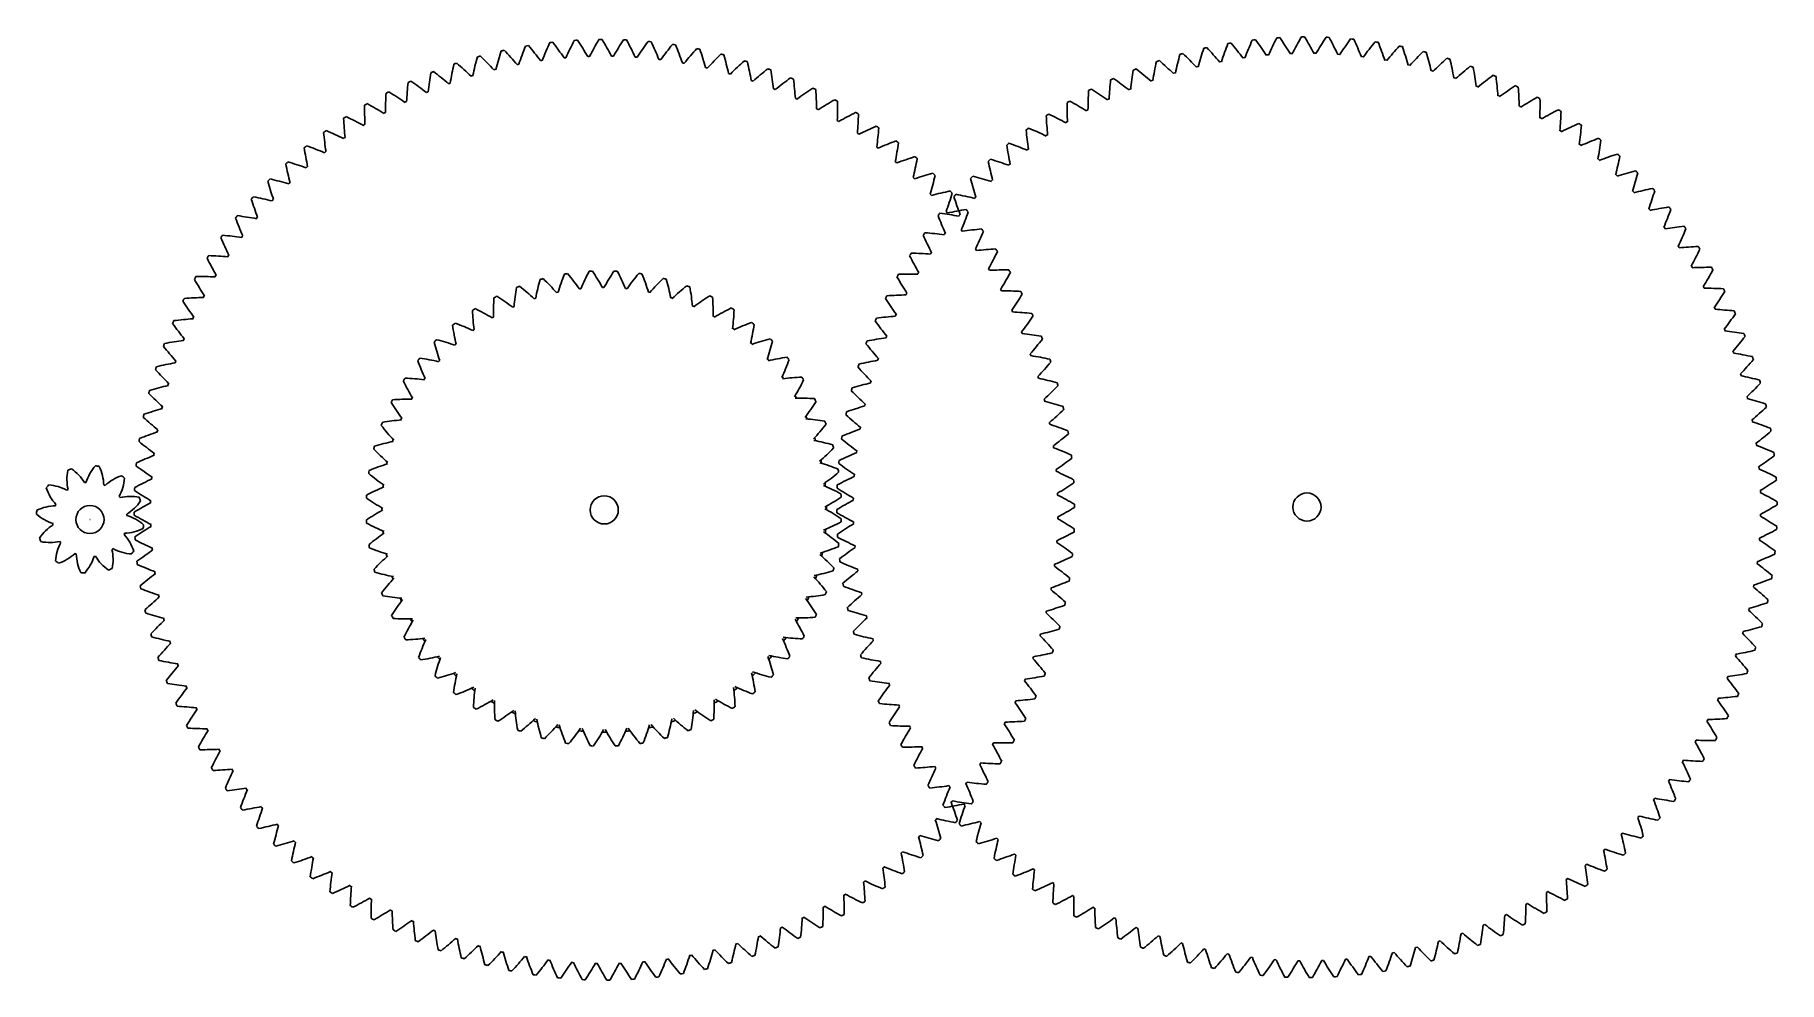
# Model space of a CAD drawing. Header units: millimetres. Extents: x -185 to 381, y -153 to 154.
import ezdxf

# ---------------------------------------------------------------- set-up
doc = ezdxf.new("R2010")
doc.units = ezdxf.units.MM

# ---------------------------------------------------------------- blocks, each defined once
blk = doc.blocks.new('*U3')
for centre, radius, start, end in [((6.98, -10.85), 15, 108.6817, 132.5317), ((-11.8, 3.69), 15, 331.9645, 355.8145), ((-8.04, -10.85), 17.5, 50.2061, 54.2901)]:
    blk.add_arc(centre, radius, start, end)
blk = doc.blocks.new('*U4')
at = {"color": 0, "linetype": 'ByBlock', "lineweight": -2, "transparency": 16777216}
for p, rotation in [((1.55, 13.41), 29.99999999999999), ((-5.35, 12.38), 59.99999999999999), ((-13.37, 1.56), 120), ((-10.81, 8.05), 89.99999999999999), ((12.38, 5.39), 329.9999999999999), ((13.4, -1.51), 299.9999999999999), ((-12.34, -5.34), 150), ((10.84, -8), 269.9999999999999), ((-8, -10.8), 180), ((-1.51, -13.36), 210), ((5.38, -12.33), 239.9999999999999)]:
    blk.add_blockref('*U3', p, dxfattribs=dict(at, rotation=rotation))
blk.add_blockref('*U3', (8.04, 10.85), dxfattribs=at)
blk = doc.blocks.new('*U5')
for centre, radius, start, end in [((-20.23, -145.73), 150, 81.1244, 83.5129), ((-114.67, 94.19), 150, 319.4591, 321.8475), ((-138.8, -53.86), 152.5, 21.2947, 21.6773)]:
    blk.add_arc(centre, radius, start, end)
blk = doc.blocks.new('*U6')
at = {"color": 0, "linetype": 'ByBlock', "lineweight": -2, "transparency": 16777216}
for p, rotation in [((-8.26, 148.63), 71.99999999999754), ((-0.47, 148.86), 68.99999999999793), ((7.32, 148.69), 65.9999999999981), ((-38.97, 143.66), 83.99999999999686), ((-31.4, 145.5), 80.9999999999968), ((-23.75, 146.95), 77.99999999999687), ((-16.03, 147.99), 74.99999999999717), ((15.09, 148.1), 62.99999999999817), ((22.82, 147.11), 59.99999999999833), ((30.48, 145.72), 56.9999999999984), ((38.06, 143.93), 53.99999999999837), ((-53.77, 138.79), 89.9999999999964), ((-46.44, 141.42), 86.99999999999669), ((45.54, 141.74), 50.99999999999832), ((52.9, 139.16), 47.99999999999829), ((-67.98, 132.41), 95.99999999999605), ((-60.96, 135.78), 92.99999999999613), ((60.11, 136.21), 44.99999999999835), ((67.15, 132.88), 41.99999999999843), ((-74.82, 128.66), 98.99999999999598), ((74.01, 129.18), 38.99999999999837), ((-81.45, 124.57), 101.9999999999957), ((80.67, 125.14), 35.99999999999866), ((87.11, 120.75), 32.99999999999904), ((-94.02, 115.37), 107.9999999999957), ((-87.85, 120.13), 104.9999999999956), ((93.3, 116.02), 29.99999999999932), ((-99.92, 110.29), 110.9999999999957), ((99.25, 110.98), 26.9999999999994), ((-105.56, 104.91), 113.9999999999958), ((104.92, 105.64), 23.99999999999934), ((-110.9, 99.23), 116.9999999999957), ((110.3, 100.01), 20.99999999999942), ((-115.94, 93.29), 119.9999999999955), ((115.38, 94.1), 17.99999999999945), ((-120.66, 87.09), 122.9999999999955), ((120.15, 87.94), 14.99999999999977), ((-125.05, 80.66), 125.9999999999955), ((124.58, 81.53), 11.99999999999993), ((-129.1, 74), 128.9999999999954), ((128.68, 74.9), 8.99999999999978), ((-132.79, 67.14), 131.9999999999954), ((132.42, 68.07), 5.999999999999783), ((-136.12, 60.09), 134.9999999999952), ((135.8, 61.04), 2.999999999999679), ((-139.08, 52.89), 137.9999999999949), ((-141.66, 45.53), 140.9999999999947), ((141.43, 46.52), 356.9999999999841), ((-143.84, 38.05), 143.9999999999947), ((143.67, 39.06), 353.9999999999841), ((-145.63, 30.47), 146.9999999999945), ((145.51, 31.49), 350.9999999999841), ((-147.03, 22.8), 149.9999999999943), ((146.96, 23.83), 347.9999999999842), ((-148.02, 15.08), 152.9999999999941), ((148.01, 16.11), 344.9999999999843), ((-148.6, 7.31), 155.9999999999941), ((148.64, 8.34), 341.9999999999844), ((-148.78, -0.48), 158.9999999999939), ((148.87, 0.56), 338.9999999999845), ((-148.55, -8.27), 161.9999999999936), ((148.7, -7.23), 335.9999999999847), ((148.11, -15), 332.9999999999848), ((-147.91, -16.04), 164.9999999999932), ((-146.87, -23.76), 167.9999999999929), ((147.12, -22.73), 329.9999999999848), ((-145.42, -31.42), 170.9999999999927), ((145.73, -30.4), 326.9999999999851), ((143.94, -37.98), 323.999999999985), ((-143.57, -38.99), 173.9999999999927), ((-141.33, -46.45), 176.9999999999927), ((141.75, -45.46), 320.9999999999849), ((-138.71, -53.78), 180), ((139.18, -52.81), 317.999999999985), ((136.22, -60.02), 314.9999999999853), ((-135.7, -60.97), 182.9999999999915), ((-132.32, -67.99), 185.9999999999916), ((132.89, -67.07), 311.9999999999855), ((-128.58, -74.83), 188.9999999999915), ((129.2, -73.93), 308.9999999999858), ((-124.49, -81.46), 191.9999999999915), ((125.15, -80.58), 305.9999999999859), ((-120.05, -87.86), 194.9999999999913), ((120.76, -87.02), 302.9999999999861), ((-115.28, -94.03), 197.9999999999912), ((116.04, -93.22), 299.9999999999861), ((-110.2, -99.93), 200.9999999999912), ((111, -99.16), 296.9999999999862), ((-104.82, -105.57), 203.9999999999911), ((105.65, -104.83), 293.9999999999861), ((-99.15, -110.91), 206.999999999991), ((100.02, -110.22), 290.9999999999861), ((-93.21, -115.95), 209.9999999999909), ((94.11, -115.3), 287.9999999999861), ((-87.01, -120.67), 212.9999999999908), ((87.95, -120.06), 284.9999999999864), ((-80.57, -125.06), 215.9999999999906), ((81.54, -124.5), 281.9999999999866), ((-73.92, -129.11), 218.9999999999905), ((-67.05, -132.81), 221.9999999999904), ((68.08, -132.33), 275.9999999999873), ((74.91, -128.59), 278.9999999999869), ((-60.01, -136.14), 224.9999999999903), ((-52.8, -139.09), 227.99999999999), ((53.87, -138.72), 269.9999999999878), ((61.06, -135.71), 272.9999999999876), ((-45.45, -141.67), 230.9999999999899), ((-37.97, -143.85), 233.9999999999898), ((-30.39, -145.65), 236.9999999999897), ((39.07, -143.58), 263.9999999999882), ((46.53, -141.35), 266.9999999999881), ((-22.72, -147.04), 239.9999999999896), ((-14.99, -148.03), 242.9999999999895), ((-7.22, -148.61), 245.9999999999893), ((0.57, -148.79), 248.9999999999891), ((8.36, -148.56), 251.999999999989), ((16.12, -147.92), 254.9999999999889), ((23.84, -146.88), 257.9999999999889), ((31.5, -145.43), 260.9999999999886)]:
    blk.add_blockref('*U5', p, dxfattribs=dict(at, rotation=rotation))
blk.add_blockref('*U5', (138.8, 53.86), dxfattribs=at)
blk = doc.blocks.new('*U8')
for centre, radius, start, end in [((71.88, -1.97), 75, 176.2893, 181.0684), ((32.79, -65.87), 77.5, 116.7021, 117.4775), ((-41.9, -60.16), 75, 53.1111, 57.8902)]:
    blk.add_arc(centre, radius, start, end)
blk = doc.blocks.new('*U9')
at = {"color": 0, "linetype": 'ByBlock', "lineweight": -2, "transparency": 16777216}
for p, rotation in [((-18.48, 71.23), 347.9999999999993), ((-10.98, 72.76), 341.9999999999992), ((-3.36, 73.5), 335.9999999999992), ((4.29, 73.43), 329.9999999999993), ((11.9, 72.57), 323.9999999999993), ((19.37, 70.92), 317.9999999999993), ((-25.78, 68.93), 353.9999999999993), ((26.63, 68.49), 311.9999999999993), ((33.6, 65.32), 305.9999999999993), ((-39.45, 62.1), 5.999999999999965), ((40.19, 61.44), 299.9999999999993), ((-51.41, 52.58), 17.99999999999995), ((-45.68, 57.65), 11.99999999999999), ((46.35, 56.89), 293.9999999999994), ((-56.58, 46.93), 23.99999999999999), ((51.99, 51.72), 287.9999999999994), ((-61.13, 40.78), 30), ((57.07, 45.99), 281.9999999999994), ((61.51, 39.76), 275.9999999999994), ((-65.01, 34.18), 35.99999999999996), ((65.29, 33.1), 269.9999999999994), ((-68.18, 27.22), 41.99999999999995), ((68.34, 26.08), 263.9999999999995), ((-70.61, 19.96), 47.99999999999994), ((-72.26, 12.48), 53.99999999999994), ((70.65, 18.78), 257.9999999999994), ((72.17, 11.29), 251.9999999999995), ((-73.12, 4.88), 59.99999999999993), ((72.91, 3.67), 245.9999999999995), ((-73.19, -2.78), 65.99999999999991), ((72.85, -3.99), 239.9999999999995), ((-72.45, -10.39), 71.99999999999989), ((71.98, -11.59), 233.9999999999995), ((-70.92, -17.89), 77.99999999999989), ((70.33, -19.06), 227.9999999999995), ((-68.62, -25.19), 83.9999999999999), ((67.91, -26.32), 221.9999999999995), ((-65.56, -32.21), 89.99999999999986), ((64.74, -33.29), 215.9999999999995), ((-61.79, -38.87), 95.99999999999984), ((60.85, -39.89), 209.9999999999995), ((-57.34, -45.1), 101.9999999999998), ((56.3, -46.04), 203.9999999999995), ((-52.27, -50.83), 107.9999999999998), ((51.14, -51.68), 197.9999999999995), ((-46.62, -56), 113.9999999999998), ((-40.47, -60.55), 119.9999999999998), ((45.41, -56.76), 191.9999999999994), ((-33.87, -64.43), 125.9999999999998), ((32.52, -64.98), 180), ((39.18, -61.21), 185.9999999999994), ((-26.91, -67.6), 131.9999999999997), ((-19.65, -70.02), 137.9999999999997), ((-12.18, -71.68), 143.9999999999997), ((10.7, -71.87), 161.9999999999997), ((18.2, -70.34), 167.9999999999997), ((25.5, -68.03), 173.9999999999997), ((-4.57, -72.54), 149.9999999999997), ((3.08, -72.6), 155.9999999999997)]:
    blk.add_blockref('*U8', p, dxfattribs=dict(at, rotation=rotation))
blk.add_blockref('*U8', (-32.79, 65.87), dxfattribs=at)
blk = doc.blocks.new('*U14')
for centre, radius, start, end in [((-20.23, -145.73), 150, 81.1244, 83.5129), ((-114.67, 94.19), 150, 319.4591, 321.8475), ((-138.8, -53.86), 152.5, 21.2947, 21.6773)]:
    blk.add_arc(centre, radius, start, end)
blk = doc.blocks.new('*U16')
at = {"color": 0, "linetype": 'ByBlock', "lineweight": -2, "transparency": 16777216}
for p, rotation in [((-8.26, 148.63), 71.99999999999754), ((-0.47, 148.86), 68.99999999999793), ((7.32, 148.69), 65.9999999999981), ((-38.97, 143.66), 83.99999999999686), ((-31.4, 145.5), 80.9999999999968), ((-23.75, 146.95), 77.99999999999687), ((-16.03, 147.99), 74.99999999999717), ((15.09, 148.1), 62.99999999999817), ((22.82, 147.11), 59.99999999999833), ((30.48, 145.72), 56.9999999999984), ((38.06, 143.93), 53.99999999999837), ((-53.77, 138.79), 89.9999999999964), ((-46.44, 141.42), 86.99999999999669), ((45.54, 141.74), 50.99999999999832), ((52.9, 139.16), 47.99999999999829), ((-67.98, 132.41), 95.99999999999605), ((-60.96, 135.78), 92.99999999999613), ((60.11, 136.21), 44.99999999999835), ((67.15, 132.88), 41.99999999999843), ((-74.82, 128.66), 98.99999999999598), ((74.01, 129.18), 38.99999999999837), ((-81.45, 124.57), 101.9999999999957), ((80.67, 125.14), 35.99999999999866), ((87.11, 120.75), 32.99999999999904), ((-94.02, 115.37), 107.9999999999957), ((-87.85, 120.13), 104.9999999999956), ((93.3, 116.02), 29.99999999999932), ((-99.92, 110.29), 110.9999999999957), ((99.25, 110.98), 26.9999999999994), ((-105.56, 104.91), 113.9999999999958), ((104.92, 105.64), 23.99999999999934), ((-110.9, 99.23), 116.9999999999957), ((110.3, 100.01), 20.99999999999942), ((-115.94, 93.29), 119.9999999999955), ((115.38, 94.1), 17.99999999999945), ((-120.66, 87.09), 122.9999999999955), ((120.15, 87.94), 14.99999999999977), ((-125.05, 80.66), 125.9999999999955), ((124.58, 81.53), 11.99999999999993), ((-129.1, 74), 128.9999999999954), ((128.68, 74.9), 8.99999999999978), ((-132.79, 67.14), 131.9999999999954), ((132.42, 68.07), 5.999999999999783), ((-136.12, 60.09), 134.9999999999952), ((135.8, 61.04), 2.999999999999679), ((-139.08, 52.89), 137.9999999999949), ((-141.66, 45.53), 140.9999999999947), ((141.43, 46.52), 356.9999999999841), ((-143.84, 38.05), 143.9999999999947), ((143.67, 39.06), 353.9999999999841), ((-145.63, 30.47), 146.9999999999945), ((145.51, 31.49), 350.9999999999841), ((-147.03, 22.8), 149.9999999999943), ((146.96, 23.83), 347.9999999999842), ((-148.02, 15.08), 152.9999999999941), ((148.01, 16.11), 344.9999999999843), ((-148.6, 7.31), 155.9999999999941), ((148.64, 8.34), 341.9999999999844), ((-148.78, -0.48), 158.9999999999939), ((148.87, 0.56), 338.9999999999845), ((-148.55, -8.27), 161.9999999999936), ((148.7, -7.23), 335.9999999999847), ((148.11, -15), 332.9999999999848), ((-147.91, -16.04), 164.9999999999932), ((-146.87, -23.76), 167.9999999999929), ((147.12, -22.73), 329.9999999999848), ((-145.42, -31.42), 170.9999999999927), ((145.73, -30.4), 326.9999999999851), ((143.94, -37.98), 323.999999999985), ((-143.57, -38.99), 173.9999999999927), ((-141.33, -46.45), 176.9999999999927), ((141.75, -45.46), 320.9999999999849), ((-138.71, -53.78), 180), ((139.18, -52.81), 317.999999999985), ((136.22, -60.02), 314.9999999999853), ((-135.7, -60.97), 182.9999999999915), ((-132.32, -67.99), 185.9999999999916), ((132.89, -67.07), 311.9999999999855), ((-128.58, -74.83), 188.9999999999915), ((129.2, -73.93), 308.9999999999858), ((-124.49, -81.46), 191.9999999999915), ((125.15, -80.58), 305.9999999999859), ((-120.05, -87.86), 194.9999999999913), ((120.76, -87.02), 302.9999999999861), ((-115.28, -94.03), 197.9999999999912), ((116.04, -93.22), 299.9999999999861), ((-110.2, -99.93), 200.9999999999912), ((111, -99.16), 296.9999999999862), ((-104.82, -105.57), 203.9999999999911), ((105.65, -104.83), 293.9999999999861), ((-99.15, -110.91), 206.999999999991), ((100.02, -110.22), 290.9999999999861), ((-93.21, -115.95), 209.9999999999909), ((94.11, -115.3), 287.9999999999861), ((-87.01, -120.67), 212.9999999999908), ((87.95, -120.06), 284.9999999999864), ((-80.57, -125.06), 215.9999999999906), ((81.54, -124.5), 281.9999999999866), ((-73.92, -129.11), 218.9999999999905), ((-67.05, -132.81), 221.9999999999904), ((68.08, -132.33), 275.9999999999873), ((74.91, -128.59), 278.9999999999869), ((-60.01, -136.14), 224.9999999999903), ((-52.8, -139.09), 227.99999999999), ((53.87, -138.72), 269.9999999999878), ((61.06, -135.71), 272.9999999999876), ((-45.45, -141.67), 230.9999999999899), ((-37.97, -143.85), 233.9999999999898), ((-30.39, -145.65), 236.9999999999897), ((39.07, -143.58), 263.9999999999882), ((46.53, -141.35), 266.9999999999881), ((-22.72, -147.04), 239.9999999999896), ((-14.99, -148.03), 242.9999999999895), ((-7.22, -148.61), 245.9999999999893), ((0.57, -148.79), 248.9999999999891), ((8.36, -148.56), 251.999999999989), ((16.12, -147.92), 254.9999999999889), ((23.84, -146.88), 257.9999999999889), ((31.5, -145.43), 260.9999999999886)]:
    blk.add_blockref('*U14', p, dxfattribs=dict(at, rotation=rotation))
blk.add_blockref('*U14', (138.8, 53.86), dxfattribs=at)
blk = doc.blocks.new('*U17')
blk.add_line((-0.29, -0.02), (0.29, 0.02))
blk = doc.blocks.new('*U18')
at = {"color": 0, "linetype": 'ByBlock', "lineweight": -2, "transparency": 16777216}
for p, rotation in [((215.07, 147.46), 180), ((222.76, 147.92), 177.0000000000001), ((230.46, 147.99), 173.9999999999999), ((238.15, 147.65), 171), ((184.89, 141.6), 191.9999999999999), ((192.31, 143.66), 189), ((199.83, 145.32), 185.9999999999999), ((207.42, 146.59), 182.9999999999999), ((245.82, 146.9), 168), ((253.43, 145.76), 164.9999999999999), ((260.98, 144.22), 161.9999999999999), ((268.43, 142.29), 158.9999999999999), ((170.42, 136.34), 197.9999999999999), ((177.58, 139.16), 194.9999999999999), ((275.77, 139.97), 155.9999999999999), ((282.98, 137.27), 153), ((163.41, 133.15), 200.9999999999999), ((290.04, 134.2), 150), ((296.93, 130.76), 146.9999999999999), ((149.94, 125.7), 206.9999999999999), ((156.58, 129.6), 203.9999999999999), ((303.63, 126.97), 143.9999999999999), ((143.52, 121.45), 210), ((310.13, 122.82), 140.9999999999999), ((137.32, 116.87), 213), ((316.39, 118.35), 137.9999999999999), ((322.42, 113.55), 134.9999999999999), ((131.38, 111.98), 215.9999999999999), ((328.18, 108.45), 131.9999999999999), ((125.7, 106.78), 218.9999999999999), ((333.67, 103.05), 128.9999999999999), ((120.3, 101.29), 221.9999999999999), ((338.87, 97.37), 125.9999999999999), ((115.2, 95.52), 224.9999999999999), ((343.77, 91.43), 122.9999999999999), ((110.4, 89.5), 227.9999999999998), ((348.34, 85.23), 119.9999999999999), ((105.92, 83.23), 230.9999999999999), ((101.78, 76.74), 233.9999999999999), ((352.59, 78.81), 116.9999999999999), ((97.99, 70.04), 236.9999999999999), ((356.5, 72.17), 113.9999999999999), ((94.55, 63.15), 239.9999999999999), ((360.05, 65.34), 110.9999999999999), ((363.24, 58.33), 107.9999999999999), ((91.48, 56.09), 242.9999999999999), ((366.06, 51.17), 104.9999999999999), ((88.78, 48.88), 246), ((86.46, 41.53), 249), ((368.5, 43.86), 101.9999999999999), ((84.53, 34.08), 251.9999999999999), ((370.55, 36.44), 98.99999999999996), ((372.22, 28.92), 95.99999999999999), ((82.99, 26.53), 254.9999999999999), ((81.85, 18.92), 257.9999999999999), ((373.48, 21.33), 92.99999999999997), ((81.1, 11.25), 260.9999999999999), ((374.35, 13.68), 89.99999999999994), ((374.82, 5.99), 86.99999999999994), ((80.76, 3.56), 263.9999999999999), ((80.83, -4.14), 266.9999999999999), ((374.88, -1.71), 83.99999999999997), ((374.54, -9.4), 80.99999999999996), ((81.29, -11.82), 269.9999999999998), ((373.8, -17.07), 77.99999999999997), ((82.16, -19.48), 272.9999999999999), ((83.43, -27.07), 275.9999999999999), ((372.66, -24.68), 74.99999999999996), ((371.12, -32.23), 71.99999999999994), ((85.09, -34.59), 278.9999999999999), ((369.19, -39.68), 68.99999999999991), ((87.15, -42.01), 281.9999999999999), ((89.59, -49.31), 284.9999999999999), ((366.87, -47.02), 65.99999999999996), ((92.41, -56.48), 287.9999999999998), ((364.17, -54.24), 62.99999999999995), ((361.1, -61.3), 59.99999999999992), ((95.6, -63.49), 290.9999999999999), ((99.15, -70.32), 293.9999999999999), ((357.66, -68.18), 56.99999999999998), ((103.05, -76.96), 296.9999999999998), ((353.86, -74.89), 53.99999999999995), ((107.3, -83.38), 299.9999999999998), ((349.72, -81.38), 50.99999999999993), ((111.88, -89.57), 302.9999999999998), ((345.25, -87.64), 47.99999999999997), ((116.77, -95.52), 305.9999999999998), ((340.45, -93.67), 44.99999999999995), ((121.97, -101.2), 308.9999999999998), ((335.34, -99.43), 41.99999999999993), ((127.46, -106.6), 311.9999999999999), ((329.95, -104.92), 38.99999999999997), ((133.23, -111.7), 314.9999999999999), ((324.27, -110.12), 35.99999999999994), ((139.25, -116.5), 317.9999999999999), ((318.32, -115.02), 32.99999999999994), ((145.52, -120.97), 320.9999999999998), ((305.71, -123.84), 26.99999999999995), ((312.13, -119.6), 29.99999999999995), ((152.01, -125.11), 323.9999999999998), ((158.71, -128.91), 326.9999999999999), ((299.07, -127.75), 23.99999999999993), ((165.6, -132.35), 329.9999999999999), ((172.66, -135.42), 332.9999999999998), ((285.23, -134.49), 17.99999999999995), ((292.24, -131.3), 20.99999999999996), ((179.87, -138.12), 335.9999999999998), ((187.22, -140.44), 338.9999999999998), ((270.76, -139.75), 11.99999999999999), ((278.06, -137.31), 14.99999999999992), ((194.67, -142.37), 341.9999999999998), ((202.21, -143.91), 344.9999999999999), ((209.83, -145.05), 347.9999999999999), ((217.49, -145.79), 350.9999999999999), ((225.19, -146.13), 353.9999999999999), ((232.89, -146.07), 356.9999999999999), ((248.22, -144.73), 2.999999999999923), ((255.82, -143.47), 5.999999999999965), ((263.34, -141.8), 8.999999999999943)]:
    blk.add_blockref('*U17', p, dxfattribs=dict(at, rotation=rotation))
blk.add_blockref('*U17', (240.57, -145.6), dxfattribs=at)

msp = doc.modelspace()

# ---------------------------------------------------------------- linework, layer by layer
for p, q in [((88.34, 117.6), (88.8, 117.25)), ((94.37, 112.82), (94.82, 112.44)), ((100.14, 107.73), (100.57, 107.33)), ((105.64, 102.34), (106.05, 101.92)), ((110.85, 96.67), (111.23, 96.23)), ((115.76, 90.74), (116.12, 90.28)), ((120.35, 84.56), (120.68, 84.08)), ((124.6, 78.15), (124.91, 77.65)), ((-22.69, 68.42), (-22.22, 68.58)), ((-15.46, 70.41), (-14.97, 70.52)), ((-8.06, 71.63), (-7.57, 71.69)), ((128.52, 71.53), (128.8, 71.01)), ((-29.67, 65.69), (-29.22, 65.9)), ((132.09, 64.7), (132.34, 64.18)), ((135.29, 57.7), (135.52, 57.17)), ((140.25, 53.12), (140.26, 53.1)), ((-166.72, -3.12), (-166.7, -3.09))]:
    msp.add_line(p, q)
for centre in [(-166.72, -3.12), (0, 0), (227.82, 0.93)]:
    msp.add_circle(centre, 4.56)
for centre, radius, start, end in [((0, 0), 147.08, 88.8427, 89.0795), ((0, 0), 147.08, 103.8366, 104.0794), ((0, 0), 147.08, 100.8378, 101.0793), ((0, 0), 147.08, 97.8389, 98.0792), ((0, 0), 147.08, 94.8402, 95.0792), ((0, 0), 147.08, 91.8414, 92.0793), ((0, 0), 147.08, 85.844, 86.0798), ((0, 0), 147.08, 82.8454, 83.0801), ((0, 0), 147.08, 79.8467, 80.0805), ((0, 0), 147.08, 76.8481, 77.081), ((0, 0), 147.08, 73.8495, 74.0815), ((0, 0), 147.08, 109.8345, 110.0798), ((0, 0), 147.08, 106.8355, 107.0796), ((0, 0), 147.08, 70.8509, 71.0821), ((0, 0), 147.08, 67.8523, 68.0828), ((0, 0), 147.08, 115.8325, 116.0806), ((0, 0), 147.08, 112.8335, 113.0802), ((0, 0), 147.08, 64.8537, 65.0835), ((0, 0), 147.08, 121.8308, 122.0816), ((0, 0), 147.08, 118.8316, 119.081), ((0, 0), 147.08, 61.8551, 62.0843), ((0, 0), 147.08, 58.8565, 59.0852), ((0, 0), 147.08, 124.83, 125.0822), ((0, 0), 147.08, 55.8579, 56.0861), ((0, 0), 147.08, 127.8293, 128.0829), ((0, 0), 147.08, 130.8287, 131.0836), ((0, 0), 147.08, 133.8281, 134.0844), ((0, 0), 147.08, 136.8276, 137.0853), ((0, 0), 147.08, 139.8271, 140.0862), ((0, 0), 147.08, 142.8268, 143.0872), ((0, 0), 147.08, 145.8265, 146.0882), ((0, 0), 147.08, 148.8262, 149.0893), ((0, 0), 147.08, 151.8261, 152.0904), ((0, 0), 72.08, 90.0607, 90.4676), ((0, 0), 72.08, 84.0898, 84.5114), ((0, 0), 72.08, 78.1152, 78.5556), ((0, 0), 72.08, 72.1366, 72.5998), ((0, 0), 147.08, 154.826, 155.0916), ((0, 0), 72.08, 119.8729, 120.2721), ((0, 0), 72.08, 66.1538, 66.6435), ((0, 0), 72.08, 60.1666, 60.6862), ((0, 0), 72.08, 125.8297, 126.2407), ((0, 0), 72.08, 54.1749, 54.7275), ((0, 0), 147.08, 157.826, 158.0928), ((0, 0), 72.08, 131.7857, 132.2127), ((0, 0), 72.08, 48.1785, 48.767), ((-0.02, -0.02), 150, 20.7422, 20.752), ((0, 0), 147.08, 160.8261, 161.094), ((0, 0), 72.08, 137.7414, 138.1884), ((0, 0), 72.08, 42.1774, 42.8041), ((0, 0), 147.08, 19.8725, 20.1004), ((0, 0), 147.08, 163.8262, 164.0953), ((0, 0), 72.08, 143.6973, 144.1682), ((0, 0), 72.08, 36.1717, 36.8386), ((0, 0), 147.08, 16.8735, 17.1018), ((0, 0), 72.08, 149.6537, 150.1523), ((0, 0), 72.08, 30.1613, 30.8699), ((0, 0), 147.08, 13.8744, 14.1032), ((0, 0), 147.08, 166.8264, 167.0966), ((0, 0), 72.08, 155.6113, 156.1407), ((0, 0), 72.08, 24.1464, 24.8979), ((0, 0), 147.08, 10.8752, 11.1046), ((0, 0), 147.08, 169.8267, 170.0979), ((0, 0), 72.08, 161.5704, 162.1338), ((0, 0), 72.08, 18.1272, 18.9222), ((0, 0), 147.08, 172.8271, 173.0993), ((0, 0), 147.08, 7.8759, 8.106), ((0, 0), 72.08, 167.5316, 168.1315), ((0, 0), 72.08, 12.1038, 12.9425), ((0, 0), 147.08, 4.8766, 5.1075), ((-166.72, -3.12), 12.08, 126.0315, 128.1812), ((-166.72, -3.12), 12.08, 96.0998, 98.1889), ((-166.72, -3.12), 12.08, 66.183, 68.2372), ((0, 0), 147.08, 175.8275, 176.1007), ((0, 0), 72.08, 173.4951, 174.1339), ((0, 0), 72.08, 6.0765, 6.9586), ((-166.72, -3.12), 12.08, 155.9964, 158.2164), ((-166.72, -3.12), 12.08, 36.259, 38.3131), ((0, 0), 147.08, 178.828, 179.1021), ((0, 0), 72.08, 179.4615, 180.141), ((0, 0), 72.08, 0.0457, 0.9703), ((0, 0), 147.08, 1.8773, 2.1089), ((-166.72, -3.12), 12.08, 186.0039, 188.285), ((-142.59, 144.93), 150, 260.7417902646208, 260.7417930852775), ((-166.72, -3.12), 12.08, 6.3073, 8.3963), ((0, 0), 147.08, 181.8285, 182.1035), ((0, 0), 147.08, 358.8778, 359.1103), ((-166.72, -3.12), 12.08, 216.0519, 218.3684), ((-166.72, -3.12), 12.08, 336.3149, 338.4646), ((0, 0), 72.08, 185.431, 186.1527), ((0, 0), 72.08, 354.0117, 354.9776), ((0, 0), 147.08, 355.8783, 356.1116), ((-166.72, -3.12), 12.08, 246.1278, 248.4442), ((-166.72, -3.12), 12.08, 276.2112, 278.4923), ((-166.72, -3.12), 12.08, 306.2797, 308.4997), ((-151.7, -3.12), 15, 239.9058, 239.9579), ((-166.72, -3.12), 15, 299.9899, 300.0421), ((0, 0), 147.08, 184.8292, 185.1049), ((0, 0), 72.08, 191.404, 192.1688), ((0, 0), 72.08, 347.9748, 348.9802), ((0, 0), 147.08, 187.8299, 188.1063), ((0, 0), 72.08, 197.3809, 198.1892), ((0, 0), 72.08, 341.9354, 342.9783), ((0, 0), 147.08, 352.8788, 353.113), ((0, 0), 147.08, 190.8306, 191.1077), ((0, 0), 72.08, 335.8941, 336.9718), ((0, 0), 147.08, 349.8791, 350.1144), ((0, 0), 72.08, 203.3617, 204.2137), ((0, 0), 147.08, 346.8794, 347.1157), ((0, 0), 147.08, 193.8315, 194.1091), ((0, 0), 72.08, 209.3468, 210.242), ((0, 0), 72.08, 329.8512, 330.9607), ((0, 0), 147.08, 196.8323, 197.1105), ((0, 0), 72.08, 215.3363, 216.2737), ((0, 0), 72.08, 323.8072, 324.9452), ((0, 0), 147.08, 343.8796, 344.117), ((0, 0), 147.08, 199.8333, 200.1119), ((0, 0), 72.08, 221.3304, 222.3086), ((0, 0), 72.08, 317.7627, 318.9255), ((0, 0), 147.08, 340.8798, 341.1183), ((0, 0), 72.08, 227.329, 228.3462), ((0, 0), 72.08, 311.7181, 312.9017), ((0, 0), 147.08, 337.8798, 338.1195), ((0, 0), 147.08, 202.8343, 203.1132), ((0, 0), 72.08, 233.3323, 234.3861), ((0, 0), 72.08, 239.3401, 240.4279), ((0, 0), 72.08, 299.6306, 300.8431), ((0, 0), 72.08, 305.6739, 306.8741), ((0, 0), 147.08, 334.8798, 335.1207), ((0, 0), 147.08, 205.8353, 206.1146), ((0, 0), 72.08, 245.3525, 246.4711), ((0, 0), 72.08, 293.5887, 294.8089), ((0, 0), 147.08, 208.8364, 209.1159), ((0, 0), 72.08, 251.3692, 252.5152), ((0, 0), 72.08, 257.3902, 258.5598), ((0, 0), 72.08, 263.4151, 264.6042), ((0, 0), 72.08, 269.4437, 270.6482), ((0, 0), 72.08, 275.4758, 276.691), ((0, 0), 72.08, 281.5109, 282.7324), ((0, 0), 72.08, 287.5487, 288.7718), ((0, 0), 147.08, 331.8798, 332.1219), ((0, 0), 147.08, 211.8375, 212.1172), ((0, 0), 147.08, 328.8796, 329.123), ((0, 0), 147.08, 214.8387, 215.1185), ((0, 0), 147.08, 325.8794, 326.1241), ((0, 0), 147.08, 217.8399, 218.1197), ((0, 0), 147.08, 322.8791, 323.1251), ((0, 0), 147.08, 319.8787, 320.1261), ((0, 0), 147.08, 220.8412, 221.1209), ((0, 0), 147.08, 316.8783, 317.127), ((0, 0), 147.08, 223.8425, 224.1221), ((0, 0), 147.08, 226.8438, 227.1232), ((0, 0), 147.08, 313.8778, 314.1279), ((0, 0), 147.08, 229.8451, 230.1243), ((0, 0), 147.08, 310.8772, 311.1287), ((0, 0), 147.08, 232.8465, 233.1253), ((0, 0), 147.08, 307.8765, 308.1294), ((0, 0), 147.08, 235.8479, 236.1262), ((0, 0), 147.08, 304.8758, 305.1301), ((0, 0), 147.08, 238.8493, 239.1272), ((0, 0), 147.08, 241.8507, 242.128), ((0, 0), 147.08, 298.8742, 299.1313), ((0, 0), 147.08, 301.875, 302.1307), ((0, 0), 147.08, 244.8521, 245.1288), ((0, 0), 147.08, 292.8724, 293.1321), ((0, 0), 147.08, 295.8733, 296.1317), ((0, 0), 147.08, 247.8535, 248.1295), ((0, 0), 147.08, 250.8549, 251.1302), ((0, 0), 147.08, 253.8563, 254.1308), ((0, 0), 147.08, 286.8703, 287.1327), ((0, 0), 147.08, 289.8714, 290.1325), ((0, 0), 147.08, 256.8577, 257.1313), ((0, 0), 147.08, 259.8591, 260.1318), ((0, 0), 147.08, 262.8604, 263.1322), ((0, 0), 147.08, 265.8618, 266.1325), ((0, 0), 147.08, 271.8644, 272.133), ((0, 0), 147.08, 274.8657, 275.1331), ((0, 0), 147.08, 277.8669, 278.1331), ((0, 0), 147.08, 280.8681, 281.133), ((0, 0), 147.08, 283.8692, 284.1329), ((0, 0), 147.08, 268.8631, 269.1328)]:
    msp.add_arc(centre, radius, start, end)

# ---------------------------------------------------------------- block references
for name, p in [('*U6', (0, 0)), ('*U16', (227.76, 0.83)), ('*U18', (0, 0)), ('*U9', (0, 0)), ('*U4', (-166.72, -3.12))]:
    msp.add_blockref(name, p)

doc.saveas('drawing.dxf')
